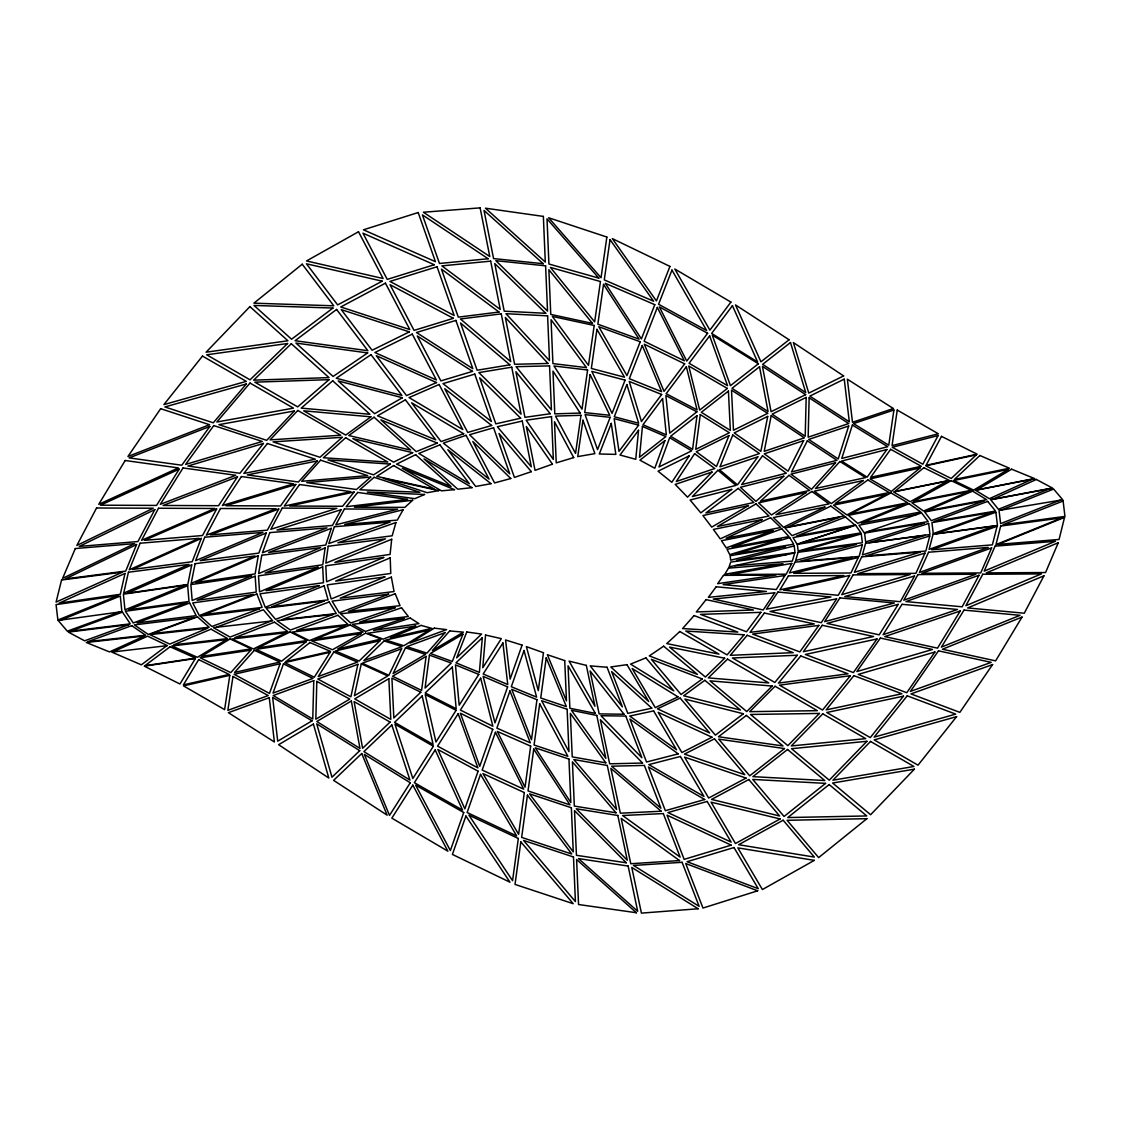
<?xml version="1.0" encoding="UTF-8"?>
<svg xmlns="http://www.w3.org/2000/svg" width="1121" height="1121" viewBox="0 0 1121 1121"><rect width="100%" height="100%" fill="white"/><g stroke="black" fill="none" stroke-linecap="round" stroke-linejoin="round"><path stroke-width="1.5" d="M166.791 645.71L141.358 664.837L111.736 652.086L167.463 645.626L147.622 636.168L112.913 651.946M60.884 620.109L120.297 596.036L121.867 611.674L58.18 620.445L67.302 631.179L119.877 611.912M1001.025 510.181L1053.614 489.05L1062.75 499.784L999.035 510.447L1000.605 523.647L1060.116 500.162M270.539 621.258L230.057 637.092L213.396 627.62L272.725 620.852L263.351 609.754L216.773 627.073M917.314 514.259L858.938 525.203L864.221 532.825L921.588 512.886L928.174 521.587L867.5 531.802M786.227 554.615L730.738 562.055L729.098 566.834L794.733 552.919L792.323 561.103L734.731 565.755M313.768 680.643L312.759 719.051L273.23 695.524L313.768 680.643M316.823 681.372L315.828 719.206L349.78 699.084L316.823 681.372M806.181 397.38L805.2 436.251L772.131 414.167L806.181 397.38M809.152 397.815L808.157 437.19L848.723 423.542L809.152 397.815M482.31 637.709L479.382 672.404L455.981 662.833L482.31 637.709M485.547 635.047L482.773 667.766L501.311 638.634L485.547 635.047M638.536 430.268L635.761 459.302L619.997 455.014L638.536 430.268M642.431 426.414L639.488 457.256L665.86 436.587L642.431 426.414M391.705 539.243L390.08 554.419L334.885 562.378L391.705 539.243M696.996 415.611L692.596 449.339L670.624 436.265L696.996 415.611M700.289 414.602L695.749 449.353L729.393 432.762L700.289 414.602M426.106 656.36L421.594 690.424L392.588 676.229L426.106 656.36M429.427 655.098L425.055 688.056L451.259 663.057L429.427 655.098M524.32 792.575L518.617 834.304L482.955 773.574L524.32 792.575M530.653 746.124L525.034 787.194L497.346 731.467L530.653 746.124M536.959 699.7L531.494 739.678L511.737 689.345L536.959 699.7M543.475 652.716L538.29 690.648L526.38 646.621L543.475 652.716M518.322 838.494L512.563 880.658L468.914 815.135L518.322 838.494M520.831 841.871L515.015 884.413L573.209 903.694L520.831 841.871M539.705 703.848L534.072 745.017L567.871 756.311L539.705 703.848M527.431 795.153L521.657 837.387L571.738 854.006L527.431 795.153M533.736 749.122L528.019 790.936L569.958 804.878L533.736 749.122M546.221 657.859L540.728 698.005L566.357 706.608L546.221 657.859M325.146 547.945L322.764 564.774L265.06 573.097L325.146 547.945M328.215 546.263L325.819 563.148L385.47 538.851L328.215 546.263M580.986 415.302L575.535 453.416L555.54 416.101L580.986 415.302M587.6 370L581.995 409.179L553.97 365.978L587.6 370M594.186 325.454L588.483 365.334L552.345 316.416L594.186 325.454M600.436 281.539L594.662 321.895L550.411 267.415L600.436 281.539M606.867 237.049L601.038 277.742L548.659 217.768L606.867 237.049M582.948 420.221L577.735 456.597L594.887 453.627L582.948 420.221M590.15 374.624L584.714 412.584L609.768 415.288L590.15 374.624M596.947 329.35L591.356 368.445L624.509 377.188L596.947 329.35M603.532 284.384L597.843 324.193L639.11 339.187L603.532 284.384M610.034 239.6L604.275 279.9L653.641 301.227L610.034 239.6M893.913 410.006L888.771 445.205L853.501 423.598L893.913 410.006M897.248 410.062L892.05 445.612L938.347 433.785L897.248 410.062M229.805 675.318L224.606 709.621L183.494 685.884L229.805 675.318M232.986 676.439L227.843 710.364L268.227 695.552L232.986 676.439M258.278 555.652L255.126 573.938L195.769 582.5L258.278 555.652M261.782 555.259L258.615 573.588L320.634 547.637L261.782 555.259M767.717 416.409L760.837 451.399L734.199 432.93L767.717 416.409M771.206 415.723L764.2 451.357L804.346 437.863L771.206 415.723M191.733 564.872L187.796 584.475L127.374 593.191L191.733 564.872M195.11 563.709L191.159 583.368L254.999 555.96L195.11 563.709M357.893 664.319L350.887 696.8L317.818 679.018L357.893 664.319M361.27 663.898L354.404 695.707L387.768 675.935L361.27 663.898M125.006 573.434L120.311 594.284L59.161 603.112L125.006 573.434M128.425 572.228L123.716 593.135L189.029 564.381L128.425 572.228M61.571 580.005L56.078 602.089L122.665 572.088L61.571 580.005M1064.544 517.398L1059.065 539.467L997.998 544.4L1064.544 517.398M997.087 526.281L992.379 544.862L931.761 549.766L997.087 526.281M1000.675 526.057L995.98 544.61L1061.881 517.86L1000.675 526.057M929.771 535.95L925.82 551.056L865.832 555.904L929.771 535.95M933.05 534.311L929.113 549.374L993.612 526.183L933.05 534.311M862.315 544.834L859.134 556.464L800.072 561.243L862.315 544.834M865.566 543.321L862.399 554.923L925.189 535.32L865.566 543.321M395.937 522.526L392.168 535.796L337.911 542.816L395.937 522.526M798.082 552.303L795.672 560.458L856.22 544.512L798.082 552.303M848.681 425.994L838.228 458.937L808.703 439.432L848.681 425.994M852.38 425.041L841.787 458.419L887.734 446.704L852.38 425.041M331.284 528.327L325.749 545.072L268.704 552.457L331.284 528.327M334.366 526.744L328.817 543.545L390.052 522.134L334.366 526.744M522.092 645.107L510.125 679.116L505.557 639.965L522.092 645.107M478.092 771.192L464.851 808.83L437.849 749.501L478.092 771.192M492.75 729.323L479.746 766.344L460.381 713.236L492.75 729.323M507.617 686.893L494.978 722.877L483.151 676.369L507.617 686.893M463.73 812.515L450.362 850.559L415.667 785.19L463.73 812.515M465.902 816.018L452.394 854.426L509.985 882.213L465.902 816.018M480.531 774.373L467.121 812.515L516.683 835.958L480.531 774.373M495.44 732.293L482.17 770.057L523.675 789.128L495.44 732.293M509.957 690.956L496.883 728.118L530.317 742.845L509.957 690.956M524.025 650.53L511.302 686.739L536.623 697.122L524.025 650.53M280.054 663.786L269.46 693.437L234.107 674.267L280.054 663.786M283.459 663.856L273.02 693.086L312.941 678.429L283.459 663.856M266.167 533.007L258.853 553.087L200.197 560.682L266.167 533.007M269.811 532.615L262.454 552.765L327.024 527.879L269.811 532.615M664.907 440.595L654.79 468.242L639.923 460.171L664.907 440.595M669.657 437.722L658.952 466.967L691.685 450.824L669.657 437.722M201.276 538.402L192.167 561.733L132.502 569.454L201.276 538.402M204.737 537.211L195.615 560.626L262.931 532.391L204.737 537.211M462.931 634.178L452.295 661.46L430.38 653.473L462.931 634.178M466.756 631.992L456.667 657.845L481.582 634.066L466.756 631.992M610.188 417.32L597.563 449.591L585.064 414.616L610.188 417.32M625.084 380.145L612.08 413.383L591.818 371.373L625.084 380.145M640.217 341.765L626.975 375.619L598.796 326.715L640.217 341.765M654.79 304.674L641.38 338.934L605.256 283.277L654.79 304.674M669.938 266.406L656.43 300.932L612.332 238.605L669.938 266.406M611.267 423.402L599.301 453.991L615.835 454.383L611.267 423.402M626.863 384.559L614.28 416.76L638.648 423.248L626.863 384.559M642.277 345.52L629.301 378.702L661.6 391.663L642.277 345.52M671.955 270.077L658.573 304.281L706.65 330.541L671.955 270.077M657.354 307.42L644.127 341.218L684.328 360.808L657.354 307.42M728.958 435.607L716.473 466.546L696.281 451.735L728.958 435.607M732.77 435.032L719.934 466.826L759.449 453.543L732.77 435.032M136.58 544.54L125.706 571.093L65.34 578.912L136.58 544.54M140.139 543.223L129.223 569.846L198.992 538.346L140.139 543.223M75.303 548.547L62.608 578.366L134.632 543.629L75.303 548.547M1058.252 542.746L1045.571 572.537L986.312 572.887L1058.252 542.746M991.637 547.903L980.735 572.929L921.924 573.279L991.637 547.903M995.084 546.165L984.196 571.121L1055.436 541.289L995.084 546.165M925.021 553.073L915.899 573.335L857.719 573.686L925.021 553.073M928.552 552.247L919.444 572.453L988.246 547.412L928.552 552.247M858.28 557.487L850.923 572.999L793.682 573.349L858.28 557.487M861.713 556.829L854.384 572.313L920.439 552.078L861.713 556.829M401.64 648.779L388.847 675.318L362.251 663.226L401.64 648.779M405.494 647.84L393.093 673.567L425.546 654.342L405.494 647.84M803.645 440.609L788.077 471.198L764.298 453.851L803.645 440.609M807.358 440.777L791.51 471.927L836.953 460.325L807.358 440.777M791.79 563.373L786.227 574.19L730.486 574.527L791.79 563.373M795.041 562.125L789.492 572.915L852.24 557.501L795.041 562.125M96.56 507.995L76.859 545.451L153.213 508.233L96.56 507.995M1043.959 575.788L1024.272 613.215L967.647 607.946L1043.959 575.788M154.824 509.593L137.939 541.555L79.269 546.417L154.824 509.593M158.523 508.247L141.582 540.308L214.742 508.486L158.523 508.247M216.661 508.962L202.523 535.53L144.525 540.336L216.661 508.962M220.487 508.5L206.32 535.151L276.088 508.738L220.487 508.5M938.081 435.593L922.821 464.22L892.274 447.279L938.081 435.593M941.5 436.349L926.086 465.285L977.12 454.173L941.5 436.349M278.737 508.99L267.373 530.163L210.342 534.885L278.737 508.99M282.226 508.093L270.82 529.322L336.903 508.317L282.226 508.093M979.053 575.241L962.14 606.811L905.964 601.585L979.053 575.241M982.767 574.246L965.882 605.718L1041.381 573.896L982.767 574.246M341.064 509.691L332.461 525.455L276.999 530.051L341.064 509.691M344.441 508.99L335.81 524.81L397.633 509.214L344.441 508.99M914.512 576.012L900.345 601.711L844.786 596.554L914.512 576.012M917.931 574.583L903.806 600.211L975.901 574.232L917.931 574.583M403.14 509.719L397.31 520.102L344.708 524.46L403.14 509.719M849.62 575.437L838.228 595.293L783.593 590.221L849.62 575.437M853.095 574.891L841.745 594.691L910.098 574.555L853.095 574.891M125.16 460.507L98.76 504.324L178.337 467.905L125.16 460.507M1022.03 617.068L995.616 660.872L942.467 649.227L1022.03 617.068M195.376 658.517L179.949 684.02L144.315 666.182L195.376 658.517M198.669 659.638L183.41 684.861L229.23 674.408L198.669 659.638M728.51 568.137L724.741 574.316L783.004 563.723L728.51 568.137M960.221 611.001L937.506 648.148L884.749 636.588L960.221 611.001M964.018 610.104L941.374 647.139L1020.096 615.317L964.018 610.104M784.91 575.507L776.293 589.548L723.143 584.616L784.91 575.507M788.441 575.872L779.852 589.884L843.875 575.549L788.441 575.872M898.201 604.359L879.2 634.836L827.018 623.402L898.201 604.359M902.041 604.317L883.096 634.696L957.502 609.474L902.041 604.317M179.178 469.167L156.534 505.431L100.456 505.193L179.178 469.167M183.031 467.947L160.317 504.324L235.788 475.29L183.031 467.947M330.149 652.254L314.286 677.238L284.706 662.623L330.149 652.254M333.806 652.016L318.266 676.509L357.529 662.105L333.806 652.016M456.107 710.294L435.943 742.004L425.223 694.572L456.107 710.294M478.779 674.408L459.19 705.193L455.462 664.879L478.779 674.408M410.272 782.752L389.505 815.401L364.353 754.391L410.272 782.752M433.365 746.236L412.836 778.506L394.956 724.208L433.365 746.236M458.167 713.699L437.554 746.124L477.91 767.885L458.167 713.699M480.671 678.191L460.381 710.069L492.876 726.212L480.671 678.191M502.909 642.978L483.193 673.973L507.757 684.553L502.909 642.978M412.836 785.134L391.846 818.134L447.882 851.189L412.836 785.134M435.186 749.935L414.364 782.696L462.567 810.091L435.186 749.935M836.588 598.88L821.287 622.701L769.973 611.449L836.588 598.88M839.881 597.913L824.636 621.651L894.418 602.986L839.881 597.913M237.484 476.831L218.539 505.697L163.091 505.459L237.484 476.831M241.421 476.551L222.42 505.501L293.576 483.81L241.421 476.551M689.233 455.827L671.815 482.31L658.041 471.212L689.233 455.827M694.6 453.683L676.299 481.484L714.834 468.536L694.6 453.683M774.765 592.799L763.191 609.978L713.264 599.034L774.765 592.799M777.918 592.056L766.4 609.165L830.955 596.989L777.918 592.056M160.667 408.689L127.934 456.485L209.543 424.719L160.667 408.689M992.589 664.571L959.842 712.367L910.967 693.913L992.589 664.571M934.914 652.016L906.749 692.722L858.224 674.408L934.914 652.016M938.487 650.825L910.406 691.405L991.188 662.371L938.487 650.825M723.479 575.367L717.65 583.677L776.11 575.059L723.479 575.367M877 638.956L853.403 672.586L805.368 654.454L877 638.956M880.377 638.059L856.864 671.563L932.518 649.479L880.377 638.059M295.79 484.468L280.544 505.963L226.036 505.725L295.79 484.468M299.545 484.524L284.272 506.089L350.831 491.657L299.545 484.524M886.879 449.521L867.15 477.154L841.591 461.081L886.879 449.521M890.663 449.297L870.653 477.308L921.294 466.28L890.663 449.297M818.834 625.392L799.833 651.918L752.569 634.066L818.834 625.392M822.268 625.28L803.337 651.707L873.567 636.518L822.268 625.28M209.837 426.47L181.77 465.215L129.111 457.886L209.837 426.47M213.775 425.574L185.624 464.43L262.258 441.464L213.775 425.574M757.838 456.808L737.492 484.847L719.458 469.727L757.838 456.808M762.518 455.813L741.612 484.608L786.339 473.202L762.518 455.813M716.165 586.787L708.36 597.353L766.414 591.468L716.165 586.787M760.907 612.332L746.516 631.768L700.485 614.378L760.907 612.332M764.382 613.019L750.047 632.384L814.322 623.963L764.382 613.019M638.634 425.167L619.002 451.371L614.168 418.637L638.634 425.167M661.656 394.466L641.436 421.482L629.245 381.448L661.656 394.466M684.651 363.849L664.038 391.355L644.309 344.203L684.651 363.849M707.603 333.259L686.753 361.088L659.372 306.902L707.603 333.259M730.906 302.095L709.901 330.149L674.814 269.012L730.906 302.095M662.595 398.572L642.978 424.761L666.336 434.892L662.595 398.572M686.36 366.735L666.154 393.709L697.08 409.922L686.36 366.735M709.635 335.838L689.079 363.288L727.543 385.652L709.635 335.838M732.433 305.669L711.653 333.427L757.628 361.985L732.433 305.669M263.421 443.426L239.95 473.286L187.922 466.042L263.421 443.426M267.401 443.496L243.846 473.454L315.323 459.204L267.401 443.496M706.062 599.623L696.351 611.954L753.438 610.006L706.062 599.623M202.481 356.072L163.89 404.611L246.284 381.364L202.481 356.072M956.605 716.627L918.015 765.181L874.212 739.888L956.605 716.627M903.484 696.155L870.274 737.604L826.78 712.494L903.484 696.155M907.239 695.819L874.128 737.142L955.695 714.119L907.239 695.819M850.363 675.697L822.548 710.041L779.487 685.169L850.363 675.697M853.88 675.655L826.163 709.887L901.859 693.773L853.88 675.655M354.11 492.049L342.592 506.258L289.582 506.033L354.11 492.049M357.697 492.441L346.137 506.692L407.568 499.377L357.697 492.441M797.241 655.239L774.821 682.465L732.405 657.985L797.241 655.239M800.786 655.967L778.45 683.109L848.022 673.805L800.786 655.967M744.106 634.78L727.109 654.902L685.772 631.025L744.106 634.78M747.203 635.285L730.261 655.323L793.206 652.66L747.203 635.285M246.34 383.957L213.284 422.813L164.885 406.951L246.34 383.957M249.997 383.046L216.829 422.028L293.45 408.128L249.997 383.046M445.135 632.566L426.947 653.151L406.811 646.635L445.135 632.566M449.717 630.927L432.398 650.516L463.407 632.146L449.717 630.927M694.081 615.569L682.591 628.545L737.828 632.09L694.081 615.569M250.824 650.166L230.8 672.6L200.155 657.775L250.824 650.166M254.355 650.292L234.611 672.418L279.928 662.077L254.355 650.292M317.257 460.955L298.396 482.016L247.279 474.912L317.257 460.955M320.606 460.171L301.675 481.301L367.674 475.612L320.606 460.171M835.523 462.791L811.548 489.288L790.978 474.155L835.523 462.791M839.909 461.502L815.471 488.518L865.538 477.616L839.909 461.502M294.333 410.987L266.7 440.343L218.903 424.663L294.333 410.987M297.808 410.44L270.077 439.894L340.728 435.228L297.808 410.44M249.913 306.608L206.11 352.19L287.915 340.77L249.913 306.608M914.4 769.16L870.611 814.729L832.623 783.019L914.4 769.16M866.925 741.289L829.246 780.174L791.524 748.688L866.925 741.289M870.527 741.429L832.945 780.202L913.923 766.484L870.527 741.429M712.017 472.025L687.551 497.192L675.192 484.412L712.017 472.025M717.93 470.245L692.386 496.533L736.007 485.393L717.93 470.245M819.451 713.432L787.867 745.633L750.524 714.455L819.451 713.432M822.786 713.839L791.3 745.941L865.734 738.641L822.786 713.839M772.187 686.052L746.754 711.555L709.971 680.853L772.187 686.052M775.045 686.248L749.683 711.667L817.335 710.672L775.045 686.248M724.684 658.209L705.389 677.028L669.545 647.097L724.684 658.209M727.543 659.134L708.332 677.883L768.768 682.927L727.543 659.134M379.977 640.75L359.098 661.068L335.291 650.951L379.977 640.75M384.111 640.932L363.849 660.647L402.089 646.621L384.111 640.932M287.579 343.502L250.039 379.823L206.698 354.797L287.579 343.502M291.306 343.727L253.64 380.159L328.999 377.609L291.306 343.727M420.809 692.218L393.835 717.958L391.916 678.065L420.809 692.218M359.743 750.664L331.956 777.189L316.725 723.816L359.743 750.664M390.08 722.078L362.615 748.296L354.11 701.62L390.08 722.078M361.719 753.522L333.596 780.356L387.151 815.177L361.719 753.522M452.324 667.065L425.195 692.946L456.191 708.738L452.324 667.065M391.818 724.993L363.905 751.63L409.964 780.09L391.818 724.993M422.169 695.973L394.564 722.316L433.098 744.414L422.169 695.973M976.377 454.818L951.225 478.485L925.834 465.832L976.377 454.818M979.866 455.49L954.447 479.424L1009.489 468.242L979.866 455.49M679.802 631.501L666.757 643.594L718.981 654.118L679.802 631.501M412.654 500.246L404.835 507.393L354.418 507.182L412.654 500.246M783.789 476.215L755.974 501.381L740.392 487.299L783.789 476.215M789.03 475.29L760.416 501.185L809.656 490.452L789.03 475.29M342.171 437.316L319.975 457.27L273.048 441.884L342.171 437.316M345.66 437.736L323.38 457.76L387.796 462.062L345.66 437.736M370.715 477.084L356.45 489.513L306.748 482.605L370.715 477.084M374.106 477.294L359.799 489.765L419.857 492.301L374.106 477.294M329.056 379.655L297.682 406.881L254.859 382.163L329.056 379.655M332.699 380.804L301.227 408.128L369.944 414.28L332.699 380.804M920.005 468.003L891.279 491.446L870.036 478.891L920.005 468.003M923.872 467.709L894.712 491.488L949.333 480.405L923.872 467.709M302.222 264.206L253.921 303.174L333.778 305.809L302.222 264.206M866.897 818.68L818.638 857.607L787.11 820.306L866.897 818.68M825.574 783.369L784.055 816.466L752.766 779.431L825.574 783.369M829.162 784.56L787.755 817.559L866.757 815.948L829.162 784.56M306.103 641.829L281.637 661.18L255.98 649.353L306.103 641.829M309.928 642.557L285.939 661.53L330.513 651.357L309.928 642.557M696.898 411.827L669.741 433.112L665.874 395.573L696.898 411.827M758.385 363.779L730.444 385.666L712.283 335.151L758.385 363.779M789.1 339.775L760.935 361.817L735.488 304.912L789.1 339.775M727.347 388.441L699.7 410.09L688.756 366.007L727.347 388.441M728.412 391.089L701.312 412.304L730.346 430.422L728.412 391.089M759.534 366.763L731.985 388.328L768.053 411.505L759.534 366.763M790.487 342.536L762.644 364.353L805.747 392.574L790.487 342.536M784.476 748.562L749.711 775.802L718.729 739.145L784.476 748.562M787.559 749.487L752.892 776.643L824.762 780.538L787.559 749.487M743.377 713.755L715.38 735.138L684.875 699.07L743.377 713.755M746.39 715.422L718.477 736.735L783.004 745.969L746.39 715.422M731.733 489.387L700.793 512.886L690.116 500.008L731.733 489.387M738.249 488.392L705.908 512.956L753.858 502.502L738.249 488.392M332.965 308.051L291.572 339.229L253.991 305.444L332.965 308.051M336.594 309.438L295.075 340.714L367.898 350.719L336.594 309.438M170.07 646.775L144.903 665.706L195.474 658.111L170.07 646.775M702.264 678.948L681.05 694.488L651.357 659.358L702.264 678.948M704.829 680.293L683.698 695.791L740.463 710.041L704.829 680.293M370.911 416.83L345.716 435.074L303.707 410.818L370.911 416.83M374.064 417.222L348.785 435.537L410.622 450.082L374.064 417.222M863.338 480.503L831.32 503.581L814.238 491.194L863.338 480.503M867.878 479.956L835.187 503.511L889.177 492.553L867.878 479.956M367.674 352.933L333.077 376.446L295.944 343.068L367.674 352.933M370.995 354.656L336.272 378.253L401.921 395.447L370.995 354.656M663.646 646.186L649.311 655.897L697.444 674.422L663.646 646.186M806.307 492.469L771.486 514.959L758.567 502.853L806.307 492.469M811.912 491.474L775.984 514.679L829.05 503.904L811.912 491.474M390.332 464.066L373.559 474.856L327.963 459.904L390.332 464.066M393.611 465.565L376.796 476.369L434.542 489.19L393.611 465.565M429.343 630.1L403.826 645.738L385.792 640.035L429.343 630.1M434.317 628.152L410.034 643.048L446.592 629.624L434.317 628.152M226.54 639.615L197.38 657.312L171.891 645.948L226.54 639.615M230.085 638.942L201.332 656.402L251.342 648.877L230.085 638.942M1008.311 469.405L973.603 490.101L953.747 480.489L1008.311 469.405M1011.646 469.195L976.559 490.115L1034.809 478.667L1011.646 469.195M312.058 720.831L277.714 741.191L272.641 697.374L312.058 720.831M351.335 701.031L316.823 721.49L359.967 748.408L351.335 701.031M388.847 678.667L354.726 698.887L390.809 719.416L388.847 678.667M313.404 724.068L278.611 744.694L328.789 778.03L313.404 724.068M748.436 505.627L711.709 527.122L702.909 515.534L748.436 505.627M756.03 503.89L717.398 526.506L768.978 516.024L756.03 503.89M402.411 397.745L374.624 413.691L338.178 380.93L402.411 397.745M405.41 399.805L377.511 415.807L435.775 439.852L405.41 399.805M361.13 633.505L332.447 649.76L311.792 640.918L361.13 633.505M365.572 633.169L337.743 648.933L381.168 639.026L365.572 633.169M358.496 231.739L306.523 260.955L383.088 278.512L358.496 231.739M814.308 860.368L762.406 889.542L737.842 847.868L814.308 860.368M947.497 481.021L910.168 501.718L893.549 491.965L947.497 481.021M951.267 480.657L913.377 501.648L971.178 490.297L951.267 480.657M780.104 818.961L735.46 843.524L711.078 802.16L780.104 818.961M783.173 820.222L738.641 844.716L814.336 857.089L783.173 820.222M382.205 281.175L337.645 304.912L306.453 263.799L382.205 281.175M385.428 283.165L340.756 306.972L409.824 329.574L385.428 283.165M746.04 778.086L708.668 798.026L684.567 757.123L746.04 778.086M748.814 779.529L711.555 799.413L779.627 815.99L748.814 779.529M886.501 494.347L846.845 514.931L833.492 505.123L886.501 494.347M890.999 492.946L850.503 513.95L907.66 502.726L890.999 492.946M711.961 737.212L681.904 752.555L658.181 712.311L711.961 737.212M714.469 738.823L684.483 754.111L744.778 774.667L714.469 738.823M412.64 452.66L393.625 462.132L352.835 438.591L412.64 452.66M415.625 454.664L396.54 464.178L451.104 486.556L415.625 454.664M286.121 632.72L253.402 648.975L232.061 638.998L286.121 632.72M290.101 631.936L258.012 647.868L307.21 640.469L290.101 631.936M409.347 331.886L372.088 350.256L341.26 309.606L409.347 331.886M412.262 334.1L374.89 352.526L436.377 379.977L412.262 334.1M767.661 413.369L733.484 430.24L731.509 390.15L767.661 413.369M805.635 394.648L771.08 411.701L762.448 366.357L805.635 394.648M843.609 375.927L808.787 393.107L793.388 342.564L843.609 375.927M844.239 379.136L809.824 396.105L849.312 421.776L844.239 379.136M824.86 507.07L783.467 527.276L773.378 517.538L824.86 507.07M830.815 506.089L788.049 526.968L844.225 515.926L830.815 506.089M677.981 696.87L655.239 707.631L632.174 668.508L677.981 696.87M680.139 698.075L657.466 708.808L709.607 732.938L680.139 698.075M762.14 519.527L720.214 538.879L713.39 529.42L762.14 519.527M770.547 517.72L726.1 538.234L780.664 527.515L770.547 517.72M144.539 635.985L109.466 651.932L86.317 642.473L144.539 635.985M1033.114 478.863L989.353 498.705L975.382 490.213L1033.114 478.863M1036.365 479.466L992.155 499.518L1052.661 488.167L1036.365 479.466M436.517 382.569L406.559 395.601L376.278 355.679L436.517 382.569M439.096 384.489L409.053 397.577L462.805 429.567L439.096 384.489M424.565 494.473L414.812 498.677L367.226 492.049L424.565 494.473M968.978 491.53L923.564 511.05L911.877 502.754L968.978 491.53M972.608 491.152L926.577 510.938L986.634 499.672L972.608 491.152M383.704 557.445L326.603 581.757L325.805 565.811L383.704 557.445M390.206 557.852L335.641 581.084L390.753 573.462L390.206 557.852M318.07 567.254L259.554 591.86L258.503 575.844L318.07 567.254M322.68 566.848L266.027 590.669L323.479 582.724L322.68 566.848M207.609 628.194L169.747 644.099L149.836 634.626L207.609 628.194M211.028 629.161L173.699 644.841L227.633 638.592L211.028 629.161M251.538 575.844L192.181 600.506L190.864 584.601L251.538 575.844M255.168 576.152L197.1 600.281L256.219 592.112L255.168 576.152M184.797 585.316L124.963 609.866L123.38 594.186L184.797 585.316M187.683 585.652L128.761 609.824L188.987 601.501L187.683 585.652M384.853 576.909L331.199 598.978L327.22 584.882L384.853 576.909M391.355 577.133L340.181 598.18L394.06 591.552L391.355 577.133M345.436 625.882L309.41 640.609L292.231 632.048L345.436 625.882M350.13 624.958L315.211 639.236L363.078 632.048L350.13 624.958M437.19 443.075L416.213 451.623L380.846 419.829L437.19 443.075M439.88 444.855L418.82 453.43L469.363 483.726L439.88 444.855M904.535 504.282L857.789 523.353L848.373 515.324L904.535 504.282M909.005 503.679L861.306 523.129L920.733 511.989L909.005 503.679M117.971 595.671L57.886 620.025L56.05 604.611L117.971 595.671M645.892 657.873L630.548 664.108L673.805 690.886L645.892 657.873M415.639 626.064L383.228 639.166L367.562 633.281L415.639 626.064M421.16 625.392L390.416 637.821L431.781 628.377L421.16 625.392M319.359 585.61L265.257 607.302L259.974 593.822L319.359 585.61M324.123 585.821L271.8 606.797L328.089 599.875L324.123 585.821M1050.517 488.378L998.433 509.312L990.586 499.616L1050.517 488.378M1063.114 500.989L1003.043 524.712L1064.95 516.403L1063.114 500.989M253.234 594.55L199.314 615.569L192.742 602.902L253.234 594.55M256.891 593.976L204.148 614.546L262.132 607.414L256.891 593.976M274.463 622.183L234.793 637.681L287.817 631.529L274.463 622.183M839.475 517.215L792.001 535.642L784.896 527.949L839.475 517.215M845.528 517.033L796.513 536.062L854.959 525.104L845.528 517.033M186.618 602.79L133.259 622.982L125.398 611.253L186.618 602.79M189.673 603.014L137.126 622.912L196.203 615.639L189.673 603.014M388.637 594.186L339.215 612.837L332.11 601.136L388.637 594.186M395.237 593.738L348.393 611.421L400.043 605.676L395.237 593.738M324.375 600.996L275.542 619.31L266.125 608.171L324.375 600.996M329.21 601.949L281.988 619.647L336.286 613.593L329.21 601.949M984 500.877L931.271 520.676L924.699 512.003L984 500.877M987.671 501.367L934.241 521.419L995.532 511.092L987.671 501.367M259.497 608.787L211.897 626.485L200.183 616.088L259.497 608.787M773.042 530.569L726.254 547.889L721.448 540.714L773.042 530.569M781.813 528.846L732.139 547.23L788.96 536.567L781.813 528.846M194.325 617.517L148.336 634.472L134.324 624.901L194.325 617.517M197.492 616.858L152.19 633.575L209.165 627.228L197.492 616.858M122.469 612.136L70.483 631.193L130.288 623.837L122.469 612.136M269.25 697.696L228.39 712.69L274.379 741.99L269.25 697.696M128.803 624.663L84.621 640.806L68.339 632.104L128.803 624.663M131.689 625.658L87.999 641.618L145.646 635.201L131.689 625.658M333.161 614.42L290.381 630.058L276.971 620.67L333.161 614.42M337.911 615.275L296.505 630.408L348 624.439L337.911 615.275M992.407 512.395L933.261 533.596L931.943 522.582L992.407 512.395M995.882 512.227L935.993 533.694L997.466 525.455L995.882 512.227M552.415 464.164L535.039 470.358L526.338 426.526L552.415 464.164M463.674 433.757L441.043 441.562L411.631 402.789L463.674 433.757M466.056 435.312L443.341 443.145L489.078 479.101L466.056 435.312M395.167 607.722L350.705 622.996L340.574 613.804L395.167 607.722M401.542 607.778L359.589 622.197L408.366 616.536L401.542 607.778M531.34 471.661L514.413 477.42L498.999 433.491L531.34 471.661M404.233 618.316L365.46 631.445L352.456 624.313L404.233 618.316M410.202 618.035L373.587 630.422L418.96 623.612L410.202 618.035M893.367 408.534L852.492 422.281L847.364 379.22L893.367 408.534M849.886 526.954L797.059 544.147L793.051 537.618L849.886 526.954M855.645 525.245L801.221 542.942L860.942 532.881L855.645 525.245M924.124 523.073L865.65 541.933L864.585 533.092L924.124 523.073M928.65 523.465L869.125 542.662L929.968 534.507L928.65 523.465M418.203 212.542L363.428 229.805L435.438 261.683L418.203 212.542M757.684 890.803L702.965 908.052L685.744 863.52L757.684 890.803M434.247 264.738L387.249 279.395L362.952 233.182L434.247 264.738M437.05 266.742L389.954 281.427L454.159 315.491L437.05 266.742M453.388 318.322L414.069 330.401L390.052 284.706L453.388 318.322M455.897 320.41L416.48 332.531L472.81 368.641L455.897 320.41M573.7 457.592L556.24 462.875L554.503 421.748L573.7 457.592M780.987 539.173L729.771 554.643L727.053 549.29L780.987 539.173M789.702 537.618L735.558 553.97L793.724 544.175L789.702 537.618M731.2 845.15L684.146 859.359L667.065 815.177L731.2 845.15M733.989 847.532L687.075 861.699L758.258 888.701L733.989 847.532M472.53 371.373L440.889 380.888L417.264 335.964L472.53 371.373M474.744 374.092L443.019 383.634L491.376 421.51L474.744 374.092M491.657 425.476L467.723 432.426L444.743 388.721L491.657 425.476M493.576 427.76L469.587 434.724L509.775 473.889L493.576 427.76M855.407 534.633L798.166 551.07L797.367 544.414L855.407 534.633M861.278 533.89L802.426 550.789L862.343 542.746L861.278 533.89M704.717 799.511L665.356 810.693L648.456 767.002L704.717 799.511M707.169 801.431L667.92 812.571L731.158 842.123L707.169 801.431M510.784 478.513L494.585 482.927L472.796 441.492L510.784 478.513M678.233 753.858L646.565 762.014L629.946 719.065L678.233 753.858M680.391 756.465L648.821 764.606L703.974 796.471L680.391 756.465M785.443 546.417L730.682 560.206L730.135 555.736L785.443 546.417M794.186 545.941L736.567 560.444L794.999 552.611L794.186 545.941M520.648 418.203L495.818 423.85L479.662 377.805L520.648 418.203M522.246 421.062L497.346 426.723L531.312 466.812L522.246 421.062M651.763 708.178L627.802 713.376L611.646 671.605L651.763 708.178M653.613 710.896L629.736 716.067L676.538 749.781L653.613 710.896M491.026 483.683L475.696 486.472L447.825 449.717L491.026 483.683M438.731 490.62L427.213 492.708L383.354 478.331L438.731 490.62M509.887 364.829L477.098 370.238L460.521 322.974L509.887 364.829M511.737 367.184L478.877 372.592L521.069 414.167L511.737 367.184M550.285 413.733L524.95 417.348L515.898 371.724L550.285 413.733M551.518 416.606L526.155 420.221L553.34 459.47L551.518 416.606M626.975 664.655L610.805 666.967L648.709 701.522L626.975 664.655M499.027 312.044L458.293 317.131L441.422 269.082L499.027 312.044M501.255 313.88L460.423 318.967L510.728 361.635L501.255 313.88M472.025 487.649L457.732 489.19L423.99 458.853L472.025 487.649M488.153 258.755L439.474 263.477L422.421 214.896L488.153 258.755M490.676 261.137L441.87 265.873L500.246 309.424L490.676 261.137M454.523 489.653L441.478 490.844L402.299 468.228L454.523 489.653M480.124 207.875L423.388 212.233L489.779 256.541L480.124 207.875M698.145 908.767L641.422 913.125L631.782 867.444L698.145 908.767M679.55 860.578L630.787 863.731L621.216 818.414L679.55 860.578M682.1 862.301L633.463 865.44L699.126 906.328L682.1 862.301M661.166 811.24L620.347 813.187L610.875 768.361L661.166 811.24M663.296 813.566L622.603 815.513L680.139 857.103L663.296 813.566M580.174 413.06L554.797 413.859L552.989 371.135L580.174 413.06M548.043 363.47L514.637 364.283L505.347 317.467L548.043 363.47M549.556 365.88L516.066 366.693L551.434 409.908L549.556 365.88M642.543 763.037L609.684 763.821L600.38 719.724L642.543 763.037M644.379 765.419L611.632 766.203L660.928 808.227L644.379 765.419M624.033 714.245L599.146 713.895L590.08 670.961L624.033 714.245M625.756 716.067L600.968 715.716L641.871 757.726L625.756 716.067M545.745 313.305L504.212 311.176L494.767 263.561L545.745 313.305M547.609 315.842L505.963 313.698L549.5 360.612L547.609 315.842M607.064 667.261L590.221 665.874L622.379 706.875L607.064 667.261M543.195 263.715L493.562 258.573L484.006 210.412L543.195 263.715M545.605 265.831L495.832 260.675L547.524 311.12L545.605 265.831M586.451 367.618L552.919 363.596L551.056 319.709L586.451 367.618M543.363 216.409L485.477 208.198L545.296 262.062L543.363 216.409M636.434 912.746L578.548 904.521L576.6 859.513L636.434 912.746M626.233 862.778L576.432 855.309L574.513 810.623L626.233 862.778M628.138 866.057L578.492 858.602L637.695 911.289L628.138 866.057M616.018 812.795L574.33 806.083L572.425 761.874L616.018 812.795M617.811 815.471L576.264 808.773L627.27 860.213L617.811 815.471M605.802 762.826L572.228 756.871L570.351 713.348L605.802 762.826M607.288 765.461L573.826 759.534L616.592 809.488L607.288 765.461M595.335 713.39L569.874 708.248L568.053 665.818L595.335 713.39M596.778 715.436L571.43 710.308L605.844 758.328L596.778 715.436M592.477 323.409L550.761 314.398L548.87 269.727L592.477 323.409M586.325 665.384L569.062 661.11L594.957 706.258L586.325 665.384M598.796 278.106L548.926 264.024L547.006 218.819L598.796 278.106M573.49 856.99L523.563 840.428L575.409 901.606L573.49 856.99M568.95 759.071L535.292 747.833L570.827 802.538L568.95 759.071M571.36 807.751L529.56 793.85L573.265 851.904L571.36 807.751M567.128 709.271L541.611 700.709L568.95 751.63L567.128 709.271M564.718 660.591L547.356 654.706L566.455 700.905L564.718 660.591"/></g></svg>
